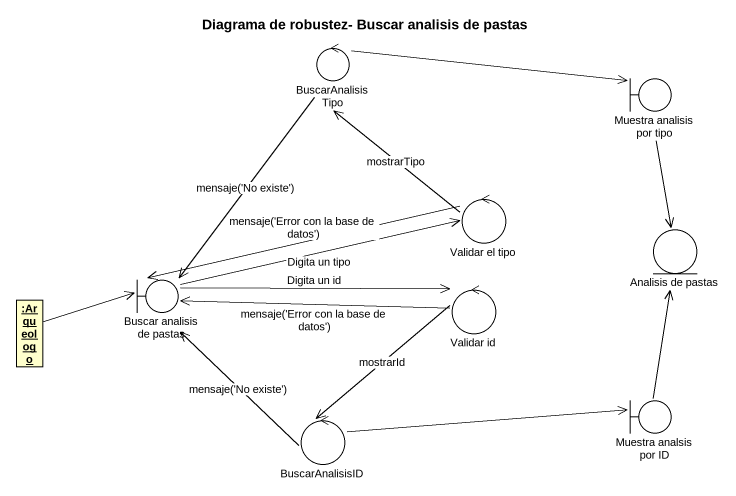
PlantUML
@startuml
title Diagrama de robustez- Buscar analisis de pastas
allowmixing
hide circle
hide empty members
control BuscarAnalisisTipo
boundary "Muestra analisis por tipo" as Muestra_analisis_por_tipo
control "Validar el tipo" as Validar_el_tipo
entity "Analisis de pastas" as Analisis_de_pastas
boundary "Buscar analisis de pastas" as Buscar_analisis_de_pastas
object ":Arqueologo" as Arqueologo
control "Validar id" as Validar_id
control BuscarAnalisisID
boundary "Muestra analsis por ID" as Muestra_analsis_por_ID
BuscarAnalisisTipo -right-> Muestra_analisis_por_tipo
BuscarAnalisisTipo --> Buscar_analisis_de_pastas : mensaje('No existe')
Muestra_analisis_por_tipo --> Analisis_de_pastas
Validar_el_tipo -up-> BuscarAnalisisTipo : mostrarTipo
Validar_el_tipo -left-> Buscar_analisis_de_pastas : mensaje('Error con la base de datos')
Buscar_analisis_de_pastas -right-> Validar_el_tipo : Digita un tipo
Buscar_analisis_de_pastas -right-> Validar_id : Digita un id
Arqueologo -right-> Buscar_analisis_de_pastas
Validar_id -left-> Buscar_analisis_de_pastas : mensaje('Error con la base de datos')
Validar_id --> BuscarAnalisisID : mostrarId
BuscarAnalisisID -up-> Buscar_analisis_de_pastas : mensaje('No existe')
BuscarAnalisisID -right-> Muestra_analsis_por_ID
Muestra_analsis_por_ID -up-> Analisis_de_pastas
@enduml
